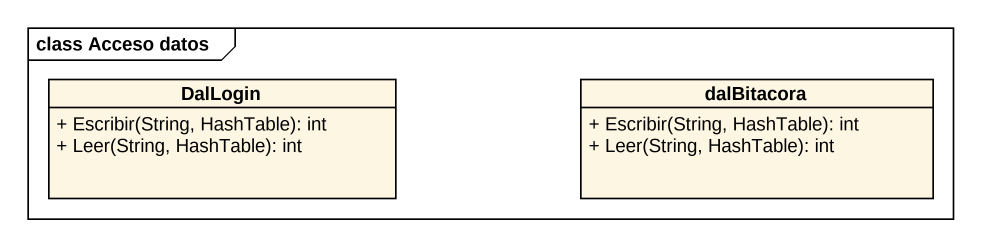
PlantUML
@startuml
mainframe class Acceso datos
hide circle
hide empty members
skinparam classAttributeIconSize 0
class DalLogin {
  + Escribir(String, HashTable): int
  + Leer(String, HashTable): int
}
class dalBitacora {
  + Escribir(String, HashTable): int
  + Leer(String, HashTable): int
}
@enduml
